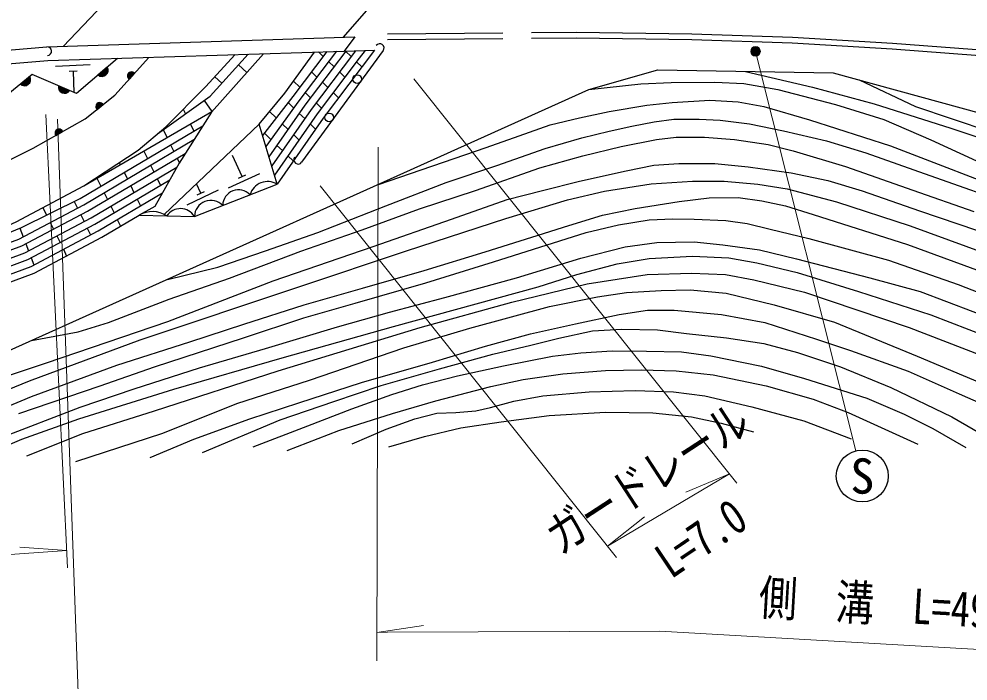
# Model space of a CAD drawing. Units: millimetres at full size, sheet at 1:1000; details may follow other scales. Extents: x 40000 to 680000, y 20000 to 380000.
# Drawn here: x 504442 to 553796, y 259098 to 293519 of the extents above; entities that cross this region are included whole.
import ezdxf
from ezdxf.enums import TextEntityAlignment as Align

# ---------------------------------------------------------------- set-up
doc = ezdxf.new("R2010")
doc.units = ezdxf.units.MM
doc.header["$LTSCALE"] = 1000
doc.linetypes.add('DASHED', pattern=[7.5, 6, -1.5])
for name, color, linetype, lineweight in [('M-BGD', 7, 'Continuous', 25), ('M-STR-HTXT', 7, 'Continuous', 13), ('M-STR-STR1', 1, 'Continuous', 25), ('M-STR-STRC', 7, 'Continuous', 25)]:
    doc.layers.add(name, color=color, linetype=linetype, lineweight=lineweight)
doc.styles.add('ＭＳ ゴシック', font='')
doc.styles.get('ＭＳ ゴシック').set_extended_font_data('MS Gothic')

msp = doc.modelspace()

# ---------------------------------------------------------------- hatches: boundary and pattern name
at = {"layer": 'M-BGD'}
for points in [[(508557, 290610), (509032, 291018, -0.84072)], [(510182, 290394, -0.4608), (510142, 290700, -0.4608), (510451, 290692)], [(504518, 290127), (505001, 290524, -0.84072)], [(506497, 290047), (507072, 289801, -0.84072)], [(508504, 288816, -0.4608), (508513, 289125, -0.4608), (508817, 289068)], [(506360, 287466, -0.4608), (506421, 287769, -0.4608), (506711, 287662)]]:
    msp.add_hatch(color=256, dxfattribs=at).paths.add_polyline_path(points)
at = {"layer": 'M-STR-HTXT'}
msp.add_hatch(color=256, dxfattribs=at).paths.add_polyline_path([(542966, 291955, -0.41421), (542866, 291616, -0.41421), (542527, 291716, -1)])

# ---------------------------------------------------------------- linework, layer by layer
at = {"layer": 'M-BGD', "linetype": 'DASHED'}
msp.add_line((523600, 292445), (533443, 292536), dxfattribs=at)
at = {"layer": 'M-BGD'}
for p, q in [((523384, 291875), (519140, 286069)), ((520020, 291808), (520264, 291574)), ((521417, 291853), (521715, 291566)), ((520545, 291303), (520826, 291033)), ((521996, 291296), (522277, 291026)), ((508140, 291136), (506342, 291057)), ((507464, 290806), (507044, 290788)), ((507254, 290797), (507302, 289702)), ((509032, 291018), (508557, 290610)), ((515859, 291130), (516295, 290742)), ((519656, 290771), (519937, 290501)), ((521107, 290763), (521388, 290493)), ((505001, 290524), (504518, 290127)), ((510182, 290394), (510451, 290692)), ((514626, 290514), (514998, 290178)), ((518712, 290291), (519048, 289968)), ((520218, 290231), (520499, 289961)), ((507072, 289801), (506497, 290047)), ((514071, 289277), (514474, 288701)), ((519329, 289698), (519610, 289428)), ((520780, 289691), (521061, 289421)), ((508504, 288816), (508817, 289068)), ((512980, 288822), (513097, 288584)), ((518437, 289169), (518729, 288888)), ((519891, 289158), (520172, 288888)), ((507811, 284849), (514474, 288701)), ((517474, 288707), (517821, 288373)), ((519017, 288611), (519300, 288340)), ((511927, 287792), (512142, 287352)), ((513357, 288055), (513534, 287694)), ((518137, 288070), (518438, 287781)), ((519582, 288068), (519865, 287797)), ((506360, 287466), (506711, 287662)), ((517205, 287578), (517546, 287251)), ((518721, 287509), (519003, 287238)), ((512325, 286979), (512496, 286630)), ((517859, 286950), (518141, 286679)), ((510927, 286650), (511117, 286263)), ((512667, 286282), (512779, 286054)), ((516048, 285333), (515544, 286422)), ((518424, 286407), (518706, 286136)), ((509658, 286058), (509712, 285948)), ((511288, 285915), (511459, 285566)), ((509909, 285548), (510079, 285199)), ((515331, 284738), (516965, 285493)), ((515857, 285245), (516238, 285421)), ((508498, 285246), (508700, 284833)), ((510250, 284851), (510421, 284502)), ((511630, 285218), (511801, 284869)), ((513906, 284465), (513674, 284956)), ((508871, 284484), (509042, 284135)), ((513195, 283863), (514822, 284632)), ((513716, 284375), (514096, 284554)), ((507308, 284038), (507482, 283683)), ((510592, 284154), (510763, 283805)), ((505684, 283715), (505876, 283323)), ((507653, 283335), (507823, 282987)), ((509213, 283787), (509384, 283438)), ((506067, 282934), (506237, 282587)), ((509555, 283090), (509726, 282741)), ((504490, 282639), (504660, 282191)), ((507994, 282640), (508164, 282292)), ((504798, 281826), (504936, 281461)), ((506408, 282239), (506578, 281892)), ((506749, 281544), (506919, 281196)), ((505075, 281097), (505213, 280732))]:
    msp.add_line(p, q, dxfattribs=at)
at = {"layer": 'M-BGD', "linetype": 'DASHED'}
msp.add_lwpolyline([(523598, 292745), (533440, 292836), (539436, 292749), (544666, 292572), (549872, 292269), (558772, 291587), (567232, 290804), (573258, 290186)], dxfattribs=at)
at = {"layer": 'M-BGD'}
for points in [[(533443, 292536), (539429, 292449), (544653, 292272), (549851, 291970), (558747, 291288), (567201, 290506), (573229, 289804)], [(517163, 291716), (514446, 288669), (512764, 286030), (511512, 283762), (510690, 283312), (513565, 283254), (517869, 284935), (516930, 288043), (511992, 283362)], [(511640, 287549), (514385, 289500), (516366, 291691)], [(516930, 288043), (518260, 289666), (519805, 291801)], [(520453, 291822), (518689, 289494), (517108, 287453)], [(520950, 291838), (519002, 289266), (517280, 286884)], [(521447, 291854), (519316, 289039), (517441, 286351)], [(521945, 291867), (521832, 291720), (519629, 288811), (517583, 285879)], [(522444, 291881), (522139, 291485), (519942, 288583), (517726, 285407)], [(521357, 291851), (522934, 291894), (520255, 288356), (517869, 284935)], [(473267, 274098), (473794, 274276), (480659, 276035), (495323, 279699), (501308, 281615), (504291, 282972), (507811, 284849), (510648, 286706), (512075, 287918), (514149, 289990), (515677, 291668)], [(502728, 285592), (505182, 286805), (507889, 288322), (509432, 289561), (511201, 291524)], [(509560, 291472), (507434, 289646), (505132, 290632), (503563, 289342)], [(485826, 268902), (503590, 276131), (521842, 284334), (534073, 289858), (537671, 290869), (546778, 290719), (561143, 286787), (572743, 283303)], [(542225, 290794), (545703, 289976), (548908, 289103), (552909, 287848), (556189, 286755), (557236, 286337), (560818, 284779), (562632, 284035), (565679, 282919), (570797, 281036), (572535, 280527)], [(534073, 289858), (536783, 290150), (538365, 290220), (540622, 290243), (542133, 290173), (543901, 289848), (546902, 289081), (549414, 288290), (551857, 287244), (554229, 286151), (556532, 285221), (558998, 284245), (561929, 283176), (564659, 282101), (567311, 281125), (569847, 280311), (572468, 279630)], [(548129, 290350), (551069, 288961), (552918, 288345), (554985, 287657), (558212, 286678), (563325, 284903), (568002, 283163), (572605, 281460)], [(523131, 284917), (528734, 286839), (530460, 287452), (532069, 288008), (533590, 288388), (535140, 288709), (537099, 289031), (538416, 289177), (540375, 289294), (541838, 289206), (543183, 288973), (545552, 288271), (549764, 286926), (556608, 284295), (560186, 282918), (564515, 281310), (567528, 280053), (570833, 278825), (572368, 278296)], [(512159, 279983), (514781, 280612), (517267, 281460), (519987, 282424), (523526, 283798), (526656, 285026), (529288, 285903), (531804, 286780), (533705, 287335), (535138, 287686), (536310, 287955), (537473, 288180), (538505, 288312), (539819, 288312), (540907, 288255), (542427, 288068), (544209, 287711), (546442, 287186), (548487, 286568), (551815, 285385), (556337, 283791)], [(496511, 280079), (498714, 280537), (501246, 281307), (504570, 282672), (507622, 284194), (514001, 287971)], [(489071, 278137), (498810, 280162), (501370, 280940), (504435, 282072), (507811, 283856), (513540, 287248)], [(505094, 276807), (507513, 277258), (509094, 277735), (512257, 278948), (515383, 280051), (519097, 281448), (522297, 282550), (525276, 283653), (528181, 284609), (531527, 285785), (533771, 286410), (535757, 286887), (537595, 287255), (538610, 287377), (540096, 287377), (541653, 287259), (543399, 287000), (544696, 286670), (547433, 285845), (550925, 284618), (554094, 283508)], [(480331, 275951), (484697, 276832), (498906, 279787), (501493, 280573), (504593, 281718), (508000, 283519), (513080, 286526)], [(449703, 270571), (450625, 270422), (451988, 270264), (453771, 270137), (454894, 270189), (456358, 270523), (458150, 270926), (460481, 271435), (463163, 271956), (466564, 272683), (469394, 273279), (472795, 273996), (475480, 274577), (484775, 276453), (499001, 279411), (501616, 280206), (504751, 281363), (508189, 283181), (512648, 285821)], [(502842, 274642), (505873, 275638), (512186, 277796), (517668, 279913), (522859, 281698), (526929, 283109), (529822, 284129), (531660, 284609), (533591, 285094), (536015, 285627), (537454, 285920), (538759, 286000), (540624, 286000), (542356, 285840), (544594, 285520), (546512, 285121), (548297, 284588), (551281, 283550), (555262, 282188)], [(493349, 269983), (497456, 271630), (501077, 273115), (504995, 274709), (510751, 276842), (518992, 279597), (524599, 281469), (529760, 283143), (532975, 284115), (534894, 284574), (537326, 284952), (539460, 285087), (541109, 285087), (542872, 284925), (544386, 284682), (546953, 284007), (550790, 282765), (557663, 280253), (563257, 277849), (567931, 275905), (569931, 275176), (571425, 274820), (572105, 274769)], [(501740, 279839), (504909, 281009), (508378, 282843), (512279, 285153)], [(501863, 279472), (505068, 280655), (508568, 282505), (511911, 284485)], [(501564, 272423), (505088, 273891), (509531, 275514), (513329, 276727), (516128, 277647), (519269, 278651), (522303, 279531), (525513, 280451), (528685, 281409), (531112, 282172), (533040, 282784), (534782, 283312), (536485, 283664), (538775, 284036), (540341, 284212), (541849, 284232), (543082, 284056), (544296, 283801), (545744, 283351), (550645, 281786), (554951, 280221)], [(501987, 279105), (505226, 280301), (508757, 282168), (510690, 283312)], [(504435, 273013), (508667, 274447), (511482, 275438), (516113, 276947), (519247, 277973), (521920, 278752), (525603, 279796), (529116, 280898), (531206, 281553), (533932, 282420), (535614, 282810), (537208, 283075), (538453, 283131), (539551, 283113), (541197, 283042), (542313, 282883), (543499, 282600), (545518, 282104), (549668, 280971), (553280, 279714), (556928, 278298)], [(503485, 271743), (507630, 273331), (510436, 274297), (513833, 275387), (517261, 276384), (521002, 277506), (523713, 278284), (526581, 279032), (530321, 280060), (533656, 281088), (535963, 281680), (537615, 281898), (539547, 281929), (541043, 281773), (542944, 281524), (544877, 281057), (548691, 280061), (551309, 279344), (555423, 277787), (559974, 275949), (564400, 274235), (567687, 273046), (570929, 271925), (571869, 271613)], [(501827, 270495), (504597, 271672), (507557, 272722), (512492, 274281), (518127, 275904), (523921, 277527), (531435, 279595), (533453, 280241), (535554, 280782), (537210, 281069), (539470, 281196), (541349, 281101), (542813, 280846), (544914, 280337), (548098, 279351), (551854, 278141), (554828, 276995), (558776, 275404), (562660, 273845), (566798, 272318), (569696, 271268), (570778, 271045), (571814, 270887)], [(504844, 270810), (507762, 271963), (511481, 273149), (517926, 275232), (525300, 277475), (530077, 278789), (533989, 279750), (537114, 280238), (539422, 280302), (541186, 280238), (542660, 279950), (545290, 279309), (550740, 277482), (556447, 275271), (560984, 273664), (564158, 272478), (567493, 271357), (569865, 270684), (571780, 270423)], [(507403, 270519), (511924, 271993), (515771, 273531), (519554, 274749), (524460, 276415), (527891, 277440), (532027, 278562), (534527, 279075), (536044, 279303), (537840, 279399), (539347, 279431)], [(539347, 279431), (541227, 279262), (543721, 278653), (546853, 277754), (551145, 275986), (554741, 274479), (559700, 272479), (562165, 271581)], [(511260, 270716), (513537, 271677), (516454, 272734), (518987, 273567), (522258, 274625), (525945, 275682), (528702, 276515), (531043, 277156), (533383, 277669), (535660, 278150), (537134, 278374), (538513, 278374), (540982, 278150), (543226, 277733), (545919, 276868), (547683, 276291)], [(523284, 274465), (526308, 275324), (529085, 276085), (531059, 276558), (532520, 276928), (534268, 277298), (535790, 277400), (537641, 277359), (539163, 277174), (541241, 276948), (543174, 276640), (544930, 276187), (547172, 275426), (549784, 274357), (552951, 272836), (555625, 271294)], [(516618, 271273), (519456, 272363), (521760, 273246), (523837, 273987), (525421, 274500), (527252, 274973), (529638, 275487), (532188, 275981), (533669, 276166), (535294, 276268), (537083, 276248), (538893, 276207), (540425, 276002), (543058, 275467), (545300, 274830), (548529, 273802), (550483, 272980), (551964, 272219), (553691, 271233)], [(547683, 276291), (550676, 275217), (553329, 274025), (558903, 271578)], [(518387, 271088), (521082, 272116), (523858, 273000), (526121, 273658), (528980, 274419), (530667, 274768), (532723, 275076), (534945, 275241), (536817, 275282), (538627, 275220), (540544, 275015), (543300, 274439), (545748, 273761), (547558, 273062), (551190, 271414)], [(513986, 270972), (518025, 272670), (520815, 273632), (523284, 274465)], [(521765, 271436), (523534, 272197), (525036, 272731), (526167, 273019), (527154, 273060), (528203, 273142), (528964, 273327), (530178, 273656), (531679, 273923), (534086, 274129), (536492, 274211), (538487, 274129), (540112, 273923), (542560, 273348), (545254, 272628), (547723, 271683)], [(523678, 271272), (525529, 271806), (527422, 272258), (529520, 272567), (532008, 272896), (534950, 273081), (537397, 273040), (539413, 272834), (540956, 272505), (542642, 272053)]]:
    msp.add_lwpolyline(points, dxfattribs=at)
for centre in [(522026, 290398), (520568, 288404)]:
    msp.add_circle(centre, 225, dxfattribs=at)
for centre, radius, start, end in [((523203, 292007), 225, 323.8314, 143.8314), ((505913, 291846), 225, 274.776, 94.776), ((508759, 290855), 318, 230.5395, 30.7572), ((510293, 290564), 203, 39.0171, 236.9405), ((504725, 290368), 318, 229.3155, 29.5332), ((506806, 289974), 318, 166.7041, 326.9219), ((508641, 288967), 203, 29.7966, 227.72), ((506520, 287592), 203, 20.3061, 218.2295), ((518958, 286201), 225, 143.8314, 323.8314), ((517377, 284109), 961, 59.2518, 163.4285), ((515860, 283819), 821, 43.422, 179.2583), ((514424, 283231), 858, 44.1941, 178.4861), ((511386, 282170), 1338, 56.3226, 121.3403), ((512837, 282808), 854, 31.4953, 146.1676)]:
    msp.add_arc(centre, radius, start, end, dxfattribs=at)
at = {"layer": 'M-STR-HTXT'}
for p, q in [((542746, 291835), (547969, 271066)), ((524980, 290402), (541775, 269380)), ((505838, 288561), (506971, 264985)), ((506440, 288319), (507657, 254582)), ((523121, 286854), (523046, 260142)), ((520105, 284842), (535523, 265515)), ((535051, 266107), (541385, 269867)), ((541385, 269867), (539120, 268920)), ((535051, 266107), (536967, 267642)), ((506927, 265891), (504478, 266059)), ((523051, 261621), (525479, 261985))]:
    msp.add_line(p, q, dxfattribs=at)
for points in [[(447103, 257998), (478285, 262997), (486103, 264107), (498548, 265294), (506927, 265891)], [(523051, 261621), (523600, 261641), (537763, 261694), (556487, 260617), (570990, 259292)]]:
    msp.add_lwpolyline(points, dxfattribs=at)
msp.add_circle((542746, 291835), 250, dxfattribs=at)
at = {"layer": 'M-STR-STR1'}
for p, q in [((506742, 292097), (514873, 300654)), ((528378, 300712), (521306, 292566)), ((521901, 292585), (521357, 291851))]:
    msp.add_line(p, q, dxfattribs=at)
for points in [[(502197, 291761), (505894, 292070), (521901, 292585)], [(502382, 291058), (505936, 291355), (521357, 291851)]]:
    msp.add_lwpolyline(points, dxfattribs=at)
at = {"layer": 'M-STR-STRC'}
msp.add_circle((548298, 269757), 1350, dxfattribs=at)

# ---------------------------------------------------------------- texts
at = {"layer": 'M-STR-HTXT', "style": 'ＭＳ ゴシック', "width": 0.8}
for s, rotation, p in [('ガードレール', 33.105, (537920, 268443)), ('L=7.0', 34.022, (540722, 265311)), ('側\u3000溝\u3000L=49.0', 356.708, (549824, 261599))]:
    msp.add_text(s, height=1833, rotation=rotation, dxfattribs=at).set_placement(p, align=Align.BOTTOM_CENTER)
at = {"layer": 'M-STR-STRC', "style": 'ＭＳ ゴシック'}
msp.add_text('S', height=1833, dxfattribs=at).set_placement((548298, 269757), align=Align.MIDDLE_CENTER)

doc.saveas('drawing.dxf')
